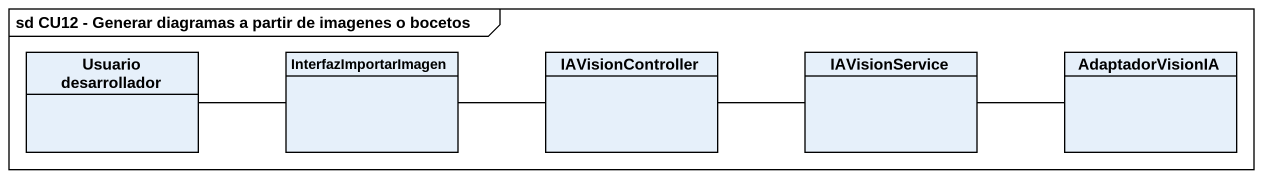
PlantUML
@startuml
mainframe sd CU12 - Generar diagramas a partir de imagenes o bocetos
hide circle
hide empty members
class "Usuario desarrollador" as Usuario_desarrollador
class InterfazImportarImagen
class IAVisionController
class IAVisionService
class AdaptadorVisionIA
Usuario_desarrollador -right- InterfazImportarImagen
InterfazImportarImagen -right- IAVisionController
IAVisionController -right- IAVisionService
IAVisionService -right- AdaptadorVisionIA
@enduml
